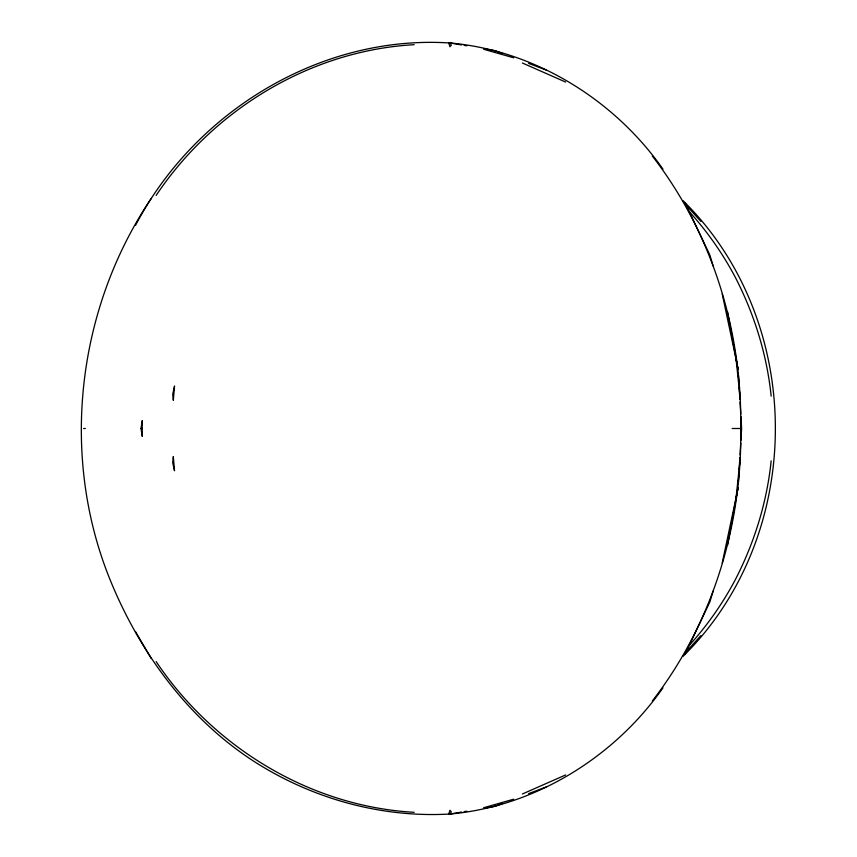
<?xml version="1.0" encoding="UTF-8"?>
<svg xmlns="http://www.w3.org/2000/svg" width="857" height="857" viewBox="0 0 857 857"><rect width="100%" height="100%" fill="white"/><g stroke="black" fill="none" stroke-linecap="round" stroke-linejoin="round"><path stroke-width="1.29" d="M142.176 428.382L142.262 420.605L140.987 428.5L142.262 436.395L142.176 428.382L140.987 428.5L142.176 428.618M652.295 700.994C712.178 623.821 742.323 525.877 740.727 428.5C742.323 331.123 712.178 233.179 652.295 156.006M739.173 469.4L739.88 457.531M740.041 454.885L740.748 443.015M740.909 440.38L741.616 428.5L740.909 416.62M738.306 483.552L738.938 473.364M736.131 497.264L739.773 462.694M771.161 460.862C766.908 502.427 754.331 542.824 735.199 579.91A323.014 323.014 0 0 1 688.974 645.685M738.07 487.365L727.529 545.352M722.215 563.049L738.22 487.515M713.185 590.944L709.907 601.818L684.925 654.523M135.502 225.402C194.571 112.16 319.972 34.987 448.725 42.914L450.096 42.979C535.036 50.509 614.362 99.744 662.964 169.15M151.26 198.449C75.844 310.416 59.422 459.234 111.839 584.003C141.019 653.666 187.501 717.309 250.919 759.388C309.077 797.61 379.062 817.846 448.725 814.086L450.096 814.021C535.036 806.491 614.362 757.256 662.964 687.85M448.725 814.086L449.957 810.251L451.285 811.804L450.096 814.021L461.644 812.05M156.145 195.407C213.554 109.546 310.438 50.509 414.167 44.693M683.029 656.344C806.137 535.175 806.137 321.825 683.029 200.656M685.268 652.766L700.855 635.637M522.384 794L565.641 774.942M502.448 803.523L494.992 806.351L486.015 807.883M528.576 793.636L545.995 787.037M483.605 807.755L513.697 799.195M464.205 811.611L466.776 811.172M83.654 428.5L85.357 428.5M732.146 428.5L740.727 428.5M414.167 812.307C310.438 806.491 213.554 747.454 156.145 661.593M461.644 44.95L450.096 42.979L451.285 45.196L449.957 46.749L448.725 42.914M464.205 45.389L466.776 45.828M486.015 49.117L494.992 50.649L502.448 53.477M483.605 49.245L513.697 57.805M528.576 63.364L545.995 69.963M565.641 82.058L522.384 63M685.268 204.234L700.855 221.363M135.502 631.598L151.26 658.551M684.925 202.477L709.907 255.182L713.185 266.056M722.215 293.951L738.22 369.485M727.529 311.648L738.07 369.635M771.161 396.138C766.908 354.573 754.331 314.176 735.199 277.09A323.014 323.014 0 0 0 688.974 211.315M736.131 359.736L739.773 394.306M738.306 373.448L738.938 383.636M739.173 387.6L739.88 399.469M740.041 402.115L740.748 413.985M174.517 386.228L173.328 400.326L172.696 394.284L174.517 386.228M173.328 456.674L172.696 462.716L174.517 470.772L173.328 456.674"/></g></svg>
